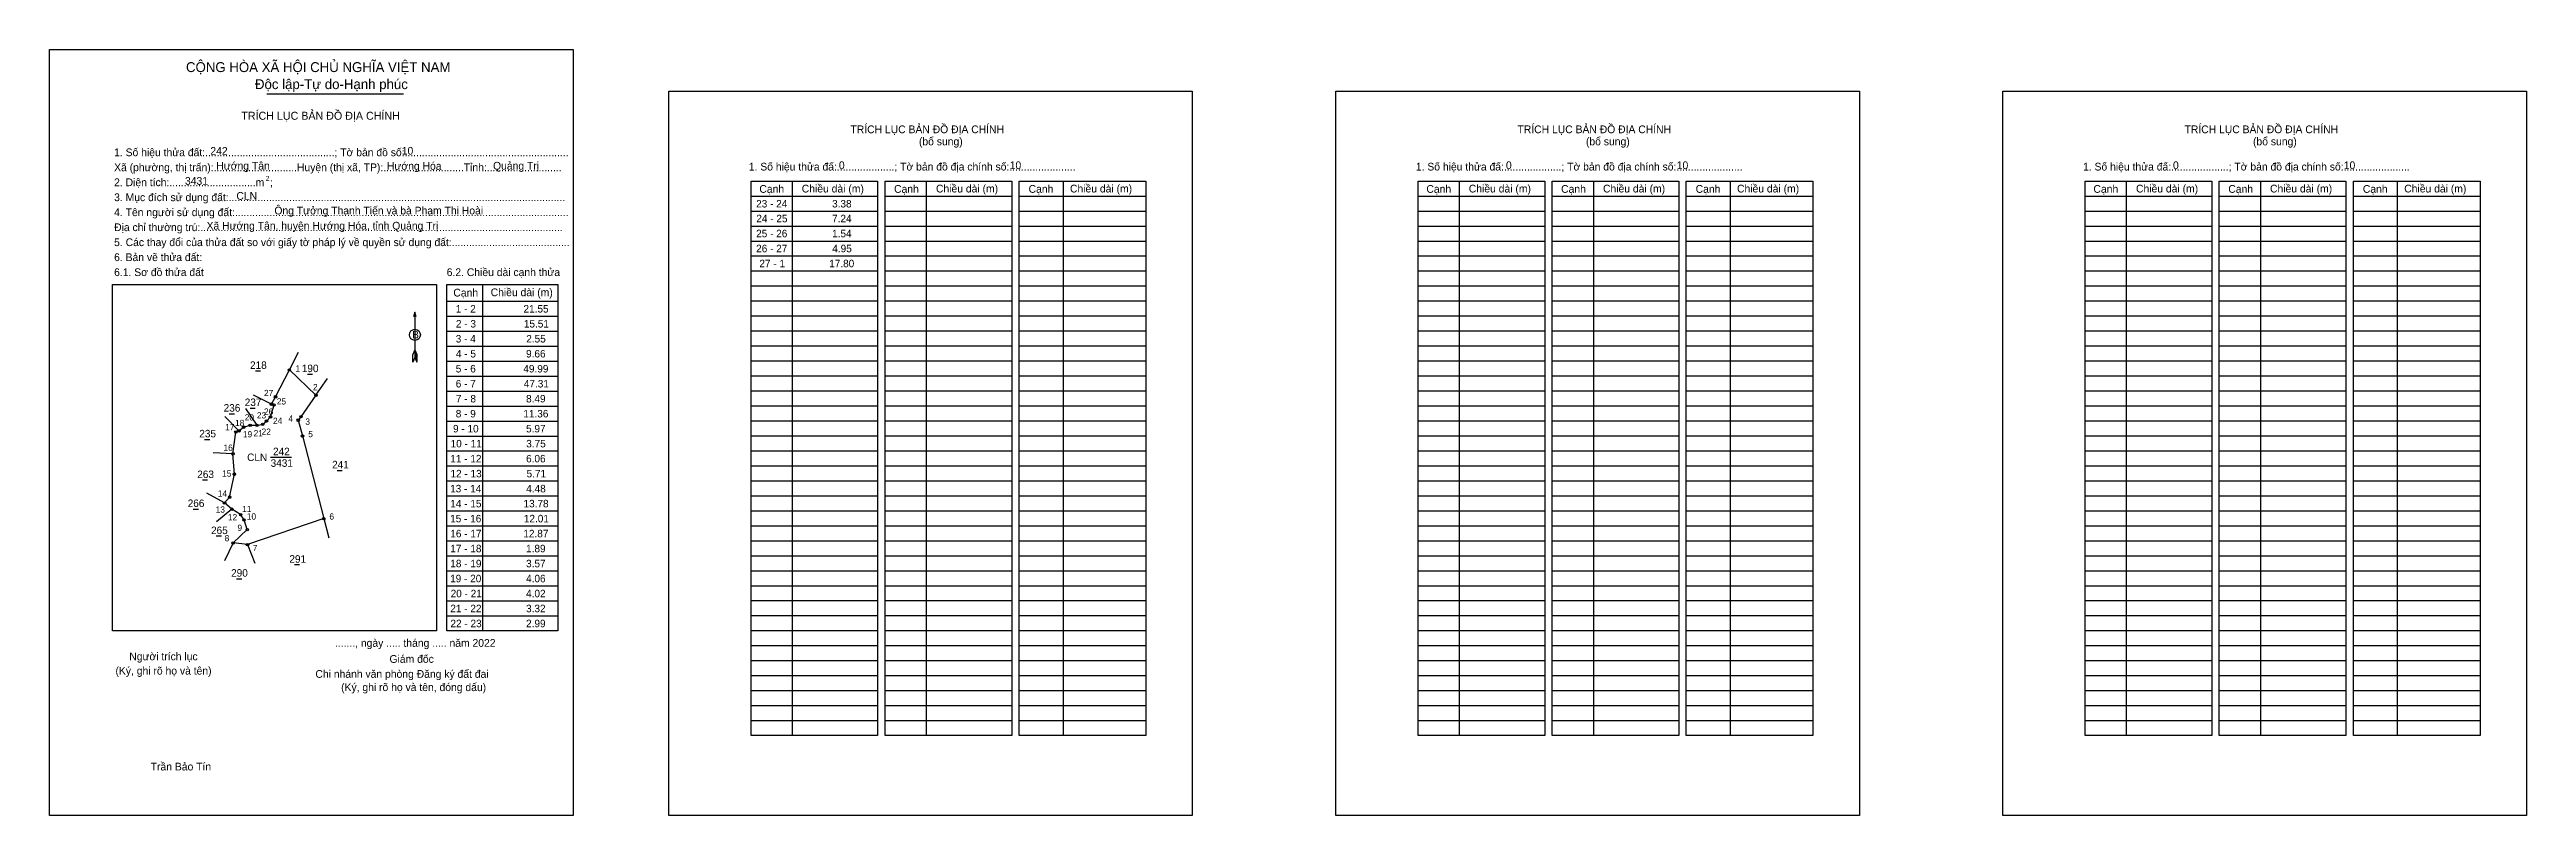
# Model space of a CAD drawing. Extents: x 547693 to 549148, y 1841970 to 1842420.
import ezdxf

# ---------------------------------------------------------------- set-up
doc = ezdxf.new("R2010")
doc.units = 0
for name, color, linetype in [('Level 1', 7, 'Continuous'), ('Level 10', 7, 'Continuous'), ('Level 11', 7, 'Continuous'), ('Level 13', 7, 'Continuous'), ('Level 2', 7, 'Continuous'), ('Level 27', 7, 'Continuous'), ('Level 36', 7, 'Continuous'), ('Level 52', 7, 'Continuous'), ('Level 6', 7, 'Continuous'), ('Level 9', 7, 'Continuous')]:
    doc.layers.add(name, color=color, linetype=linetype)

msp = doc.modelspace()

# ---------------------------------------------------------------- linework, layer by layer
at = {"layer": 'Level 1'}
for p, q in [((547693.5, 1842419.8), (547693.5, 1842419.8)), ((548057.1, 1842395.3), (548057.1, 1842395.3)), ((548129.6, 1842342.5), (548129.6, 1842017)), ((548208.3, 1842342.5), (548208.3, 1842017)), ((548288.6, 1842342.5), (548288.6, 1842017)), ((548521.3, 1842342.5), (548521.3, 1842017)), ((548600.1, 1842342.5), (548600.1, 1842017)), ((548680.3, 1842342.5), (548680.3, 1842017)), ((548913, 1842342.5), (548913, 1842017)), ((548991.8, 1842342.5), (548991.8, 1842017)), ((549072, 1842342.5), (549072, 1842017)), ((548105.4, 1842333.7), (548179.7, 1842333.7)), ((548105.4, 1842324.9), (548179.7, 1842324.9)), ((548184.1, 1842333.7), (548258.5, 1842333.7)), ((548184.1, 1842324.9), (548258.5, 1842324.9)), ((548262.9, 1842333.7), (548337.3, 1842333.7)), ((548262.9, 1842324.9), (548337.3, 1842324.9)), ((548497.1, 1842333.7), (548571.5, 1842333.7)), ((548497.1, 1842324.9), (548571.5, 1842324.9)), ((548575.9, 1842333.7), (548650.2, 1842333.7)), ((548575.9, 1842324.9), (548650.2, 1842324.9)), ((548654.6, 1842333.7), (548729, 1842333.7)), ((548654.6, 1842324.9), (548729, 1842324.9)), ((548888.8, 1842333.7), (548963.2, 1842333.7)), ((548888.8, 1842324.9), (548963.2, 1842324.9)), ((548967.6, 1842333.7), (549041.9, 1842333.7)), ((548967.6, 1842324.9), (549041.9, 1842324.9)), ((549046.4, 1842333.7), (549120.7, 1842333.7)), ((549046.4, 1842324.9), (549120.7, 1842324.9)), ((548105.4, 1842316.2), (548179.7, 1842316.2)), ((548184.1, 1842316.2), (548258.5, 1842316.2)), ((548262.9, 1842316.2), (548337.3, 1842316.2)), ((548497.1, 1842316.2), (548571.5, 1842316.2)), ((548575.9, 1842316.2), (548650.2, 1842316.2)), ((548654.6, 1842316.2), (548729, 1842316.2)), ((548888.8, 1842316.2), (548963.2, 1842316.2)), ((548967.6, 1842316.2), (549041.9, 1842316.2)), ((549046.4, 1842316.2), (549120.7, 1842316.2)), ((548105.4, 1842307.4), (548179.7, 1842307.4)), ((548105.4, 1842298.6), (548179.7, 1842298.6)), ((548184.1, 1842307.4), (548258.5, 1842307.4)), ((548184.1, 1842298.6), (548258.5, 1842298.6)), ((548262.9, 1842307.4), (548337.3, 1842307.4)), ((548262.9, 1842298.6), (548337.3, 1842298.6)), ((548497.1, 1842307.4), (548571.5, 1842307.4)), ((548497.1, 1842298.6), (548571.5, 1842298.6)), ((548575.9, 1842307.4), (548650.2, 1842307.4)), ((548575.9, 1842298.6), (548650.2, 1842298.6)), ((548654.6, 1842307.4), (548729, 1842307.4)), ((548654.6, 1842298.6), (548729, 1842298.6)), ((548888.8, 1842307.4), (548963.2, 1842307.4)), ((548888.8, 1842298.6), (548963.2, 1842298.6)), ((548967.6, 1842307.4), (549041.9, 1842307.4)), ((548967.6, 1842298.6), (549041.9, 1842298.6)), ((549046.4, 1842307.4), (549120.7, 1842307.4)), ((549046.4, 1842298.6), (549120.7, 1842298.6)), ((547730.5, 1842281.9), (547730.5, 1842281.9)), ((547947.8, 1842281.9), (547947.8, 1842078.5)), ((548105.4, 1842289.8), (548179.7, 1842289.8)), ((548105.4, 1842281), (548179.7, 1842281)), ((548184.1, 1842289.8), (548258.5, 1842289.8)), ((548184.1, 1842281), (548258.5, 1842281)), ((548262.9, 1842289.8), (548337.3, 1842289.8)), ((548262.9, 1842281), (548337.3, 1842281)), ((548497.1, 1842289.8), (548571.5, 1842289.8)), ((548497.1, 1842281), (548571.5, 1842281)), ((548575.9, 1842289.8), (548650.2, 1842289.8)), ((548575.9, 1842281), (548650.2, 1842281)), ((548654.6, 1842289.8), (548729, 1842289.8)), ((548654.6, 1842281), (548729, 1842281)), ((548888.8, 1842289.8), (548963.2, 1842289.8)), ((548888.8, 1842281), (548963.2, 1842281)), ((548967.6, 1842289.8), (549041.9, 1842289.8)), ((548967.6, 1842281), (549041.9, 1842281)), ((549046.4, 1842289.8), (549120.7, 1842289.8)), ((549046.4, 1842281), (549120.7, 1842281)), ((547908, 1842265.6), (547908, 1842239)), ((547926.7, 1842272), (547991.9, 1842272)), ((548105.4, 1842272.2), (548179.7, 1842272.2)), ((548184.1, 1842272.2), (548258.5, 1842272.2)), ((548262.9, 1842272.2), (548337.3, 1842272.2)), ((548497.1, 1842272.2), (548571.5, 1842272.2)), ((548575.9, 1842272.2), (548650.2, 1842272.2)), ((548654.6, 1842272.2), (548729, 1842272.2)), ((548888.8, 1842272.2), (548963.2, 1842272.2)), ((548967.6, 1842272.2), (549041.9, 1842272.2)), ((549046.4, 1842272.2), (549120.7, 1842272.2)), ((547926.7, 1842263.2), (547991.9, 1842263.2)), ((547926.7, 1842254.4), (547991.9, 1842254.4)), ((548105.4, 1842263.4), (548179.7, 1842263.4)), ((548105.4, 1842254.6), (548179.7, 1842254.6)), ((548184.1, 1842263.4), (548258.5, 1842263.4)), ((548184.1, 1842254.6), (548258.5, 1842254.6)), ((548262.9, 1842263.4), (548337.3, 1842263.4)), ((548262.9, 1842254.6), (548337.3, 1842254.6)), ((548497.1, 1842263.4), (548571.5, 1842263.4)), ((548497.1, 1842254.6), (548571.5, 1842254.6)), ((548575.9, 1842263.4), (548650.2, 1842263.4)), ((548575.9, 1842254.6), (548650.2, 1842254.6)), ((548654.6, 1842263.4), (548729, 1842263.4)), ((548654.6, 1842254.6), (548729, 1842254.6)), ((548888.8, 1842263.4), (548963.2, 1842263.4)), ((548888.8, 1842254.6), (548963.2, 1842254.6)), ((548967.6, 1842263.4), (549041.9, 1842263.4)), ((548967.6, 1842254.6), (549041.9, 1842254.6)), ((549046.4, 1842263.4), (549120.7, 1842263.4)), ((549046.4, 1842254.6), (549120.7, 1842254.6)), ((547906.8, 1842236.3), (547906.9, 1842240.7)), ((547908, 1842239), (547906.8, 1842236.3)), ((547908, 1842243.4), (547906.9, 1842240.7)), ((547908, 1842243.4), (547909.1, 1842240.7)), ((547908, 1842243), (547909.1, 1842240.3)), ((547908, 1842242.7), (547909.1, 1842239.9)), ((547908, 1842242.3), (547909.1, 1842239.5)), ((547908, 1842241.9), (547909.1, 1842239.1)), ((547908, 1842241.5), (547909.1, 1842238.7)), ((547908, 1842241.1), (547909.1, 1842238.3)), ((547908, 1842240.7), (547909.2, 1842238)), ((547908, 1842240.4), (547909.2, 1842237.6)), ((547908, 1842240), (547909.2, 1842237.2)), ((547908, 1842239.6), (547909.2, 1842236.8)), ((547908, 1842239), (547909.2, 1842236.3)), ((547909.2, 1842236.3), (547909.1, 1842240.7)), ((547926.7, 1842245.6), (547991.9, 1842245.6)), ((547926.7, 1842236.8), (547991.9, 1842236.8)), ((548105.4, 1842245.8), (548179.7, 1842245.8)), ((548105.4, 1842237), (548179.7, 1842237)), ((548184.1, 1842245.8), (548258.5, 1842245.8)), ((548184.1, 1842237), (548258.5, 1842237)), ((548262.9, 1842245.8), (548337.3, 1842245.8)), ((548262.9, 1842237), (548337.3, 1842237)), ((548497.1, 1842245.8), (548571.5, 1842245.8)), ((548497.1, 1842237), (548571.5, 1842237)), ((548575.9, 1842245.8), (548650.2, 1842245.8)), ((548575.9, 1842237), (548650.2, 1842237)), ((548654.6, 1842245.8), (548729, 1842245.8)), ((548654.6, 1842237), (548729, 1842237)), ((548888.8, 1842245.8), (548963.2, 1842245.8)), ((548888.8, 1842237), (548963.2, 1842237)), ((548967.6, 1842245.8), (549041.9, 1842245.8)), ((548967.6, 1842237), (549041.9, 1842237)), ((549046.4, 1842245.8), (549120.7, 1842245.8)), ((549046.4, 1842237), (549120.7, 1842237)), ((547926.7, 1842228), (547991.9, 1842228)), ((548105.4, 1842228.2), (548179.7, 1842228.2)), ((548184.1, 1842228.2), (548258.5, 1842228.2)), ((548262.9, 1842228.2), (548337.3, 1842228.2)), ((548497.1, 1842228.2), (548571.5, 1842228.2)), ((548575.9, 1842228.2), (548650.2, 1842228.2)), ((548654.6, 1842228.2), (548729, 1842228.2)), ((548888.8, 1842228.2), (548963.2, 1842228.2)), ((548967.6, 1842228.2), (549041.9, 1842228.2)), ((549046.4, 1842228.2), (549120.7, 1842228.2)), ((547926.7, 1842219.2), (547991.9, 1842219.2)), ((547926.7, 1842210.4), (547991.9, 1842210.4)), ((548105.4, 1842219.4), (548179.7, 1842219.4)), ((548105.4, 1842210.6), (548179.7, 1842210.6)), ((548184.1, 1842219.4), (548258.5, 1842219.4)), ((548184.1, 1842210.6), (548258.5, 1842210.6)), ((548262.9, 1842219.4), (548337.3, 1842219.4)), ((548262.9, 1842210.6), (548337.3, 1842210.6)), ((548497.1, 1842219.4), (548571.5, 1842219.4)), ((548497.1, 1842210.6), (548571.5, 1842210.6)), ((548575.9, 1842219.4), (548650.2, 1842219.4)), ((548575.9, 1842210.6), (548650.2, 1842210.6)), ((548654.6, 1842219.4), (548729, 1842219.4)), ((548654.6, 1842210.6), (548729, 1842210.6)), ((548888.8, 1842219.4), (548963.2, 1842219.4)), ((548888.8, 1842210.6), (548963.2, 1842210.6)), ((548967.6, 1842219.4), (549041.9, 1842219.4)), ((548967.6, 1842210.6), (549041.9, 1842210.6)), ((549046.4, 1842219.4), (549120.7, 1842219.4)), ((549046.4, 1842210.6), (549120.7, 1842210.6)), ((547926.7, 1842201.6), (547991.9, 1842201.6)), ((547926.7, 1842192.8), (547991.9, 1842192.8)), ((548105.4, 1842201.8), (548179.7, 1842201.8)), ((548105.4, 1842193), (548179.7, 1842193)), ((548184.1, 1842201.8), (548258.5, 1842201.8)), ((548184.1, 1842193), (548258.5, 1842193)), ((548262.9, 1842201.8), (548337.3, 1842201.8)), ((548262.9, 1842193), (548337.3, 1842193)), ((548497.1, 1842201.8), (548571.5, 1842201.8)), ((548497.1, 1842193), (548571.5, 1842193)), ((548575.9, 1842201.8), (548650.2, 1842201.8)), ((548575.9, 1842193), (548650.2, 1842193)), ((548654.6, 1842201.8), (548729, 1842201.8)), ((548654.6, 1842193), (548729, 1842193)), ((548888.8, 1842201.8), (548963.2, 1842201.8)), ((548888.8, 1842193), (548963.2, 1842193)), ((548967.6, 1842201.8), (549041.9, 1842201.8)), ((548967.6, 1842193), (549041.9, 1842193)), ((549046.4, 1842201.8), (549120.7, 1842201.8)), ((549046.4, 1842193), (549120.7, 1842193)), ((547926.7, 1842184.1), (547991.9, 1842184.1)), ((548105.4, 1842184.2), (548179.7, 1842184.2)), ((548184.1, 1842184.2), (548258.5, 1842184.2)), ((548262.9, 1842184.2), (548337.3, 1842184.2)), ((548497.1, 1842184.2), (548571.5, 1842184.2)), ((548575.9, 1842184.2), (548650.2, 1842184.2)), ((548654.6, 1842184.2), (548729, 1842184.2)), ((548888.8, 1842184.2), (548963.2, 1842184.2)), ((548967.6, 1842184.2), (549041.9, 1842184.2)), ((549046.4, 1842184.2), (549120.7, 1842184.2)), ((547926.7, 1842175.3), (547991.9, 1842175.3)), ((547926.7, 1842166.5), (547991.9, 1842166.5)), ((548105.4, 1842175.4), (548179.7, 1842175.4)), ((548105.4, 1842166.6), (548179.7, 1842166.6)), ((548184.1, 1842175.4), (548258.5, 1842175.4)), ((548184.1, 1842166.6), (548258.5, 1842166.6)), ((548262.9, 1842175.4), (548337.3, 1842175.4)), ((548262.9, 1842166.6), (548337.3, 1842166.6)), ((548497.1, 1842175.4), (548571.5, 1842175.4)), ((548497.1, 1842166.6), (548571.5, 1842166.6)), ((548575.9, 1842175.4), (548650.2, 1842175.4)), ((548575.9, 1842166.6), (548650.2, 1842166.6)), ((548654.6, 1842175.4), (548729, 1842175.4)), ((548654.6, 1842166.6), (548729, 1842166.6)), ((548888.8, 1842175.4), (548963.2, 1842175.4)), ((548888.8, 1842166.6), (548963.2, 1842166.6)), ((548967.6, 1842175.4), (549041.9, 1842175.4)), ((548967.6, 1842166.6), (549041.9, 1842166.6)), ((549046.4, 1842175.4), (549120.7, 1842175.4)), ((549046.4, 1842166.6), (549120.7, 1842166.6)), ((547926.7, 1842157.7), (547991.9, 1842157.7)), ((547926.7, 1842148.9), (547991.9, 1842148.9)), ((548105.4, 1842157.8), (548179.7, 1842157.8)), ((548105.4, 1842149), (548179.7, 1842149)), ((548184.1, 1842157.8), (548258.5, 1842157.8)), ((548184.1, 1842149), (548258.5, 1842149)), ((548262.9, 1842157.8), (548337.3, 1842157.8)), ((548262.9, 1842149), (548337.3, 1842149)), ((548497.1, 1842157.8), (548571.5, 1842157.8)), ((548497.1, 1842149), (548571.5, 1842149)), ((548575.9, 1842157.8), (548650.2, 1842157.8)), ((548575.9, 1842149), (548650.2, 1842149)), ((548654.6, 1842157.8), (548729, 1842157.8)), ((548654.6, 1842149), (548729, 1842149)), ((548888.8, 1842157.8), (548963.2, 1842157.8)), ((548888.8, 1842149), (548963.2, 1842149)), ((548967.6, 1842157.8), (549041.9, 1842157.8)), ((548967.6, 1842149), (549041.9, 1842149)), ((549046.4, 1842157.8), (549120.7, 1842157.8)), ((549046.4, 1842149), (549120.7, 1842149)), ((547926.7, 1842140.1), (547991.9, 1842140.1)), ((548105.4, 1842140.2), (548179.7, 1842140.2)), ((548184.1, 1842140.2), (548258.5, 1842140.2)), ((548262.9, 1842140.2), (548337.3, 1842140.2)), ((548497.1, 1842140.2), (548571.5, 1842140.2)), ((548575.9, 1842140.2), (548650.2, 1842140.2)), ((548654.6, 1842140.2), (548729, 1842140.2)), ((548888.8, 1842140.2), (548963.2, 1842140.2)), ((548967.6, 1842140.2), (549041.9, 1842140.2)), ((549046.4, 1842140.2), (549120.7, 1842140.2)), ((547926.7, 1842131.3), (547991.9, 1842131.3)), ((547926.7, 1842122.5), (547991.9, 1842122.5)), ((548105.4, 1842131.4), (548179.7, 1842131.4)), ((548105.4, 1842122.6), (548179.7, 1842122.6)), ((548184.1, 1842131.4), (548258.5, 1842131.4)), ((548184.1, 1842122.6), (548258.5, 1842122.6)), ((548262.9, 1842131.4), (548337.3, 1842131.4)), ((548262.9, 1842122.6), (548337.3, 1842122.6)), ((548497.1, 1842131.4), (548571.5, 1842131.4)), ((548497.1, 1842122.6), (548571.5, 1842122.6)), ((548575.9, 1842131.4), (548650.2, 1842131.4)), ((548575.9, 1842122.6), (548650.2, 1842122.6)), ((548654.6, 1842131.4), (548729, 1842131.4)), ((548654.6, 1842122.6), (548729, 1842122.6)), ((548888.8, 1842131.4), (548963.2, 1842131.4)), ((548888.8, 1842122.6), (548963.2, 1842122.6)), ((548967.6, 1842131.4), (549041.9, 1842131.4)), ((548967.6, 1842122.6), (549041.9, 1842122.6)), ((549046.4, 1842131.4), (549120.7, 1842131.4)), ((549046.4, 1842122.6), (549120.7, 1842122.6)), ((547926.7, 1842113.7), (547991.9, 1842113.7)), ((547926.7, 1842104.9), (547991.9, 1842104.9)), ((548105.4, 1842113.8), (548179.7, 1842113.8)), ((548105.4, 1842105), (548179.7, 1842105)), ((548184.1, 1842113.8), (548258.5, 1842113.8)), ((548184.1, 1842105), (548258.5, 1842105)), ((548262.9, 1842113.8), (548337.3, 1842113.8)), ((548262.9, 1842105), (548337.3, 1842105)), ((548497.1, 1842113.8), (548571.5, 1842113.8)), ((548497.1, 1842105), (548571.5, 1842105)), ((548575.9, 1842113.8), (548650.2, 1842113.8)), ((548575.9, 1842105), (548650.2, 1842105)), ((548654.6, 1842113.8), (548729, 1842113.8)), ((548654.6, 1842105), (548729, 1842105)), ((548888.8, 1842113.8), (548963.2, 1842113.8)), ((548888.8, 1842105), (548963.2, 1842105)), ((548967.6, 1842113.8), (549041.9, 1842113.8)), ((548967.6, 1842105), (549041.9, 1842105)), ((549046.4, 1842113.8), (549120.7, 1842113.8)), ((549046.4, 1842105), (549120.7, 1842105)), ((547926.7, 1842096.1), (547991.9, 1842096.1)), ((548105.4, 1842096.2), (548179.7, 1842096.2)), ((548184.1, 1842096.2), (548258.5, 1842096.2)), ((548262.9, 1842096.2), (548337.3, 1842096.2)), ((548497.1, 1842096.2), (548571.5, 1842096.2)), ((548575.9, 1842096.2), (548650.2, 1842096.2)), ((548654.6, 1842096.2), (548729, 1842096.2)), ((548888.8, 1842096.2), (548963.2, 1842096.2)), ((548967.6, 1842096.2), (549041.9, 1842096.2)), ((549046.4, 1842096.2), (549120.7, 1842096.2)), ((547920.8, 1842078.5), (547920.8, 1842078.5)), ((547926.7, 1842087.3), (547991.9, 1842087.3)), ((548105.4, 1842087.4), (548179.7, 1842087.4)), ((548105.4, 1842078.6), (548179.7, 1842078.6)), ((548184.1, 1842087.4), (548258.5, 1842087.4)), ((548184.1, 1842078.6), (548258.5, 1842078.6)), ((548262.9, 1842087.4), (548337.3, 1842087.4)), ((548262.9, 1842078.6), (548337.3, 1842078.6)), ((548497.1, 1842087.4), (548571.5, 1842087.4)), ((548497.1, 1842078.6), (548571.5, 1842078.6)), ((548575.9, 1842087.4), (548650.2, 1842087.4)), ((548575.9, 1842078.6), (548650.2, 1842078.6)), ((548654.6, 1842087.4), (548729, 1842087.4)), ((548654.6, 1842078.6), (548729, 1842078.6)), ((548888.8, 1842087.4), (548963.2, 1842087.4)), ((548888.8, 1842078.6), (548963.2, 1842078.6)), ((548967.6, 1842087.4), (549041.9, 1842087.4)), ((548967.6, 1842078.6), (549041.9, 1842078.6)), ((549046.4, 1842087.4), (549120.7, 1842087.4)), ((549046.4, 1842078.6), (549120.7, 1842078.6)), ((548105.4, 1842069.8), (548179.7, 1842069.8)), ((548105.4, 1842061), (548179.7, 1842061)), ((548184.1, 1842069.8), (548258.5, 1842069.8)), ((548184.1, 1842061), (548258.5, 1842061)), ((548262.9, 1842069.8), (548337.3, 1842069.8)), ((548262.9, 1842061), (548337.3, 1842061)), ((548497.1, 1842069.8), (548571.5, 1842069.8)), ((548497.1, 1842061), (548571.5, 1842061)), ((548575.9, 1842069.8), (548650.2, 1842069.8)), ((548575.9, 1842061), (548650.2, 1842061)), ((548654.6, 1842069.8), (548729, 1842069.8)), ((548654.6, 1842061), (548729, 1842061)), ((548888.8, 1842069.8), (548963.2, 1842069.8)), ((548888.8, 1842061), (548963.2, 1842061)), ((548967.6, 1842069.8), (549041.9, 1842069.8)), ((548967.6, 1842061), (549041.9, 1842061)), ((549046.4, 1842069.8), (549120.7, 1842069.8)), ((549046.4, 1842061), (549120.7, 1842061)), ((548105.4, 1842052.2), (548179.7, 1842052.2)), ((548184.1, 1842052.2), (548258.5, 1842052.2)), ((548262.9, 1842052.2), (548337.3, 1842052.2)), ((548497.1, 1842052.2), (548571.5, 1842052.2)), ((548575.9, 1842052.2), (548650.2, 1842052.2)), ((548654.6, 1842052.2), (548729, 1842052.2)), ((548888.8, 1842052.2), (548963.2, 1842052.2)), ((548967.6, 1842052.2), (549041.9, 1842052.2)), ((549046.4, 1842052.2), (549120.7, 1842052.2)), ((548105.4, 1842043.4), (548179.7, 1842043.4)), ((548105.4, 1842034.6), (548179.7, 1842034.6)), ((548184.1, 1842043.4), (548258.5, 1842043.4)), ((548184.1, 1842034.6), (548258.5, 1842034.6)), ((548262.9, 1842043.4), (548337.3, 1842043.4)), ((548262.9, 1842034.6), (548337.3, 1842034.6)), ((548497.1, 1842043.4), (548571.5, 1842043.4)), ((548497.1, 1842034.6), (548571.5, 1842034.6)), ((548575.9, 1842043.4), (548650.2, 1842043.4)), ((548575.9, 1842034.6), (548650.2, 1842034.6)), ((548654.6, 1842043.4), (548729, 1842043.4)), ((548654.6, 1842034.6), (548729, 1842034.6)), ((548888.8, 1842043.4), (548963.2, 1842043.4)), ((548888.8, 1842034.6), (548963.2, 1842034.6)), ((548967.6, 1842043.4), (549041.9, 1842043.4)), ((548967.6, 1842034.6), (549041.9, 1842034.6)), ((549046.4, 1842043.4), (549120.7, 1842043.4)), ((549046.4, 1842034.6), (549120.7, 1842034.6)), ((548105.4, 1842025.8), (548179.7, 1842025.8)), ((548184.1, 1842025.8), (548258.5, 1842025.8)), ((548262.9, 1842025.8), (548337.3, 1842025.8)), ((548497.1, 1842025.8), (548571.5, 1842025.8)), ((548575.9, 1842025.8), (548650.2, 1842025.8)), ((548654.6, 1842025.8), (548729, 1842025.8)), ((548888.8, 1842025.8), (548963.2, 1842025.8)), ((548967.6, 1842025.8), (549041.9, 1842025.8)), ((549046.4, 1842025.8), (549120.7, 1842025.8)), ((548000.9, 1841970.1), (548000.9, 1841970.1)), ((548364.5, 1841970.1), (548364.5, 1841970.1))]:
    msp.add_line(p, q, dxfattribs=at)
for points in [[(548105.4, 1842342.5), (548179.7, 1842342.5), (548179.7, 1842017), (548105.4, 1842017)], [(548184.1, 1842342.5), (548258.5, 1842342.5), (548258.5, 1842017), (548184.1, 1842017)], [(548262.9, 1842342.5), (548337.3, 1842342.5), (548337.3, 1842017), (548262.9, 1842017)], [(548497.1, 1842342.5), (548571.5, 1842342.5), (548571.5, 1842017), (548497.1, 1842017)], [(548575.9, 1842342.5), (548650.2, 1842342.5), (548650.2, 1842017), (548575.9, 1842017)], [(548654.6, 1842342.5), (548729, 1842342.5), (548729, 1842017), (548654.6, 1842017)], [(548888.8, 1842342.5), (548963.2, 1842342.5), (548963.2, 1842017), (548888.8, 1842017)], [(548967.6, 1842342.5), (549041.9, 1842342.5), (549041.9, 1842017), (548967.6, 1842017)], [(549046.4, 1842342.5), (549120.7, 1842342.5), (549120.7, 1842017), (549046.4, 1842017)], [(547730.5, 1842281.9), (547920.8, 1842281.9), (547920.8, 1842078.5), (547730.5, 1842078.5)], [(547926.7, 1842281.9), (547991.9, 1842281.9), (547991.9, 1842078.5), (547926.7, 1842078.5)]]:
    msp.add_lwpolyline(points, close=True, dxfattribs=at)
msp.add_lwpolyline([(547908.8, 1842262.8), (547908, 1842265.6), (547907.2, 1842262.8)], dxfattribs=at)
msp.add_circle((547908, 1842252.3), 3.25, dxfattribs=at)
at = {"layer": 'Level 10'}
msp.add_lwpolyline([(547854.5, 1842144.4), (547809.7, 1842129.1), (547801.3, 1842130.1), (547809.6, 1842137.9), (547807.7, 1842143.6), (547805.7, 1842146.7), (547800.6, 1842149.9), (547796.2, 1842153.6), (547799.2, 1842157), (547802, 1842170.5), (547801.2, 1842182.4), (547802.9, 1842195.2), (547804.7, 1842195.9), (547807.4, 1842198.1), (547811.3, 1842199.2), (547815.3, 1842199.2), (547818.6, 1842199.7), (547820.9, 1842201.7), (547823.2, 1842204.1), (547825.3, 1842211.1), (547823.8, 1842211.6), (547826.2, 1842215.9), (547834.3, 1842231.7), (547849.9, 1842216.9), (547841.1, 1842204.2), (547839.5, 1842202.2), (547842, 1842192.9)], close=True, dxfattribs=at)
at = {"layer": 'Level 11'}
for centre in [(547834.3, 1842231.7), (547823.8, 1842211.6), (547825.3, 1842211.1), (547826.2, 1842215.9), (547849.9, 1842216.9), (547802.9, 1842195.2), (547804.7, 1842195.9), (547807.4, 1842198.1), (547811.3, 1842199.2), (547815.3, 1842199.2), (547818.6, 1842199.7), (547820.9, 1842201.7), (547823.2, 1842204.1), (547839.5, 1842202.2), (547841.1, 1842204.2), (547842, 1842192.9), (547801.2, 1842182.4), (547802, 1842170.5), (547796.2, 1842153.6), (547799.2, 1842157), (547800.6, 1842149.9), (547805.7, 1842146.7), (547807.7, 1842143.6), (547809.6, 1842137.9), (547854.5, 1842144.4), (547854.5, 1842144.4), (547801.3, 1842130.1), (547809.7, 1842129.1)]:
    msp.add_circle(centre, 0.733, dxfattribs=at)
at = {"layer": 'Level 13'}
msp.add_line((547821, 1842393.8), (547901.3, 1842393.8), dxfattribs=at)
at = {"layer": 'Level 2'}
for points in [[(547693.5, 1842419.8), (548000.9, 1842419.8), (548000.9, 1841970.1), (547693.5, 1841970.1)], [(548057.1, 1842395.3), (548364.5, 1842395.3), (548364.5, 1841970.1), (548057.1, 1841970.1)], [(548448.8, 1842395.3), (548756.3, 1842395.3), (548756.3, 1841970.1), (548448.8, 1841970.1)], [(548840.5, 1842395.3), (549148, 1842395.3), (549148, 1841970.1), (548840.5, 1841970.1)]]:
    msp.add_lwpolyline(points, close=True, dxfattribs=at)
at = {"layer": 'Level 27'}
for p, q in [((547834.3, 1842231.7), (547839.6, 1842242.2)), ((547849.9, 1842216.9), (547856.6, 1842226.6)), ((547815.3, 1842199.2), (547808.8, 1842209)), ((547823.8, 1842211.6), (547813.3, 1842216.8)), ((547804.7, 1842195.9), (547796.5, 1842204.3)), ((547801.2, 1842182.4), (547789.5, 1842183)), ((547796.2, 1842153.6), (547785.9, 1842159.3)), ((547800.6, 1842149.9), (547791.5, 1842142.5)), ((547854.5, 1842144.4), (547857.4, 1842133.1)), ((547801.3, 1842130.1), (547796.2, 1842119.6)), ((547809.7, 1842129.1), (547814.1, 1842118.2))]:
    msp.add_line(p, q, dxfattribs=at)
at = {"layer": 'Level 9'}
for p, q in [((547814.4, 1842231.2), (547817.4, 1842231.2)), ((547844.9, 1842229.2), (547847.9, 1842229.2)), ((547811.3, 1842209.3), (547814.3, 1842209.3)), ((547799, 1842206), (547802, 1842206)), ((547784.5, 1842190.9), (547787.6, 1842190.9)), ((547823.3, 1842180.4), (547835.5, 1842180.4)), ((547783.3, 1842167.1), (547786.3, 1842167.1)), ((547862.4, 1842172.7), (547865.4, 1842172.7)), ((547777.9, 1842150), (547780.9, 1842150)), ((547791.4, 1842134.2), (547794.5, 1842134.2)), ((547803.3, 1842109.1), (547806.3, 1842109.1)), ((547837.3, 1842117.4), (547840.3, 1842117.4))]:
    msp.add_line(p, q, dxfattribs=at)

# ---------------------------------------------------------------- texts
at = {"layer": 'Level 1'}
for s, height, p in [('TRÍCH LỤC BẢN ĐỒ ĐỊA CHÍNH', 4.692, (547806.1, 1842378.6)), ('TRÍCH LỤC BẢN ĐỒ ĐỊA CHÍNH', 4.545, (548163.8, 1842370.7)), ('(bổ sung)', 4.55, (548204, 1842363.6)), ('TRÍCH LỤC BẢN ĐỒ ĐỊA CHÍNH', 4.545, (548555.5, 1842370.7)), ('(bổ sung)', 4.55, (548595.7, 1842363.6)), ('TRÍCH LỤC BẢN ĐỒ ĐỊA CHÍNH', 4.545, (548947.2, 1842370.7)), ('(bổ sung)', 4.55, (548987.4, 1842363.6)), ('Xã (phường, thị trấn):.............................Huyện (thị xã, TP):............................Tỉnh:..........................', 4.5455, (547731.4, 1842348.4)), ('1. Số hiệu thửa đất:.............................................; Tờ bản đồ số:.........................................................', 4.5455, (547731.4, 1842357.2)), ('1. Số hiệu thửa đấ:....................; Tờ bản đồ địa chính số:.......................', 4.545, (548104.1, 1842348.8)), ('1. Số hiệu thửa đấ:....................; Tờ bản đồ địa chính số:.......................', 4.545, (548495.8, 1842348.8)), ('1. Số hiệu thửa đấ:....................; Tờ bản đồ địa chính số:.......................', 4.545, (548887.6, 1842348.8)), ('2. Diện tích:..............................m  ;', 4.545, (547731.4, 1842339.6)), ('2', 2.93, (547820.4, 1842342.7)), ('Cạnh', 4.55, (548110.3, 1842335.7)), ('Chiều dài (m)', 4.545, (548135.2, 1842335.9)), ('Cạnh', 4.55, (548189.4, 1842335.7)), ('Chiều dài (m)', 4.545, (548214, 1842335.9)), ('Cạnh', 4.55, (548268.4, 1842335.7)), ('Chiều dài (m)', 4.545, (548292.7, 1842335.9)), ('Cạnh', 4.55, (548502, 1842335.7)), ('Chiều dài (m)', 4.545, (548526.9, 1842335.9)), ('Cạnh', 4.55, (548581.1, 1842335.7)), ('Chiều dài (m)', 4.545, (548605.7, 1842335.9)), ('Cạnh', 4.55, (548660.1, 1842335.7)), ('Chiều dài (m)', 4.545, (548684.4, 1842335.9)), ('Cạnh', 4.55, (548893.7, 1842335.7)), ('Chiều dài (m)', 4.545, (548918.7, 1842335.9)), ('Cạnh', 4.55, (548972.9, 1842335.7)), ('Chiều dài (m)', 4.545, (548997.4, 1842335.9)), ('Cạnh', 4.55, (549051.9, 1842335.7)), ('Chiều dài (m)', 4.545, (549076.2, 1842335.9)), ('4. Tên người sử dụng đất:....................................................................................................................', 4.5455, (547731.4, 1842322)), ('3. Mục đích sử dụng đất:.....................................................................................................................', 4.5455, (547731.4, 1842330.8)), ('Địa chỉ thường trú:..............................................................................................................................', 4.5455, (547731.4, 1842313.2)), ('5. Các thay đổi của thửa đất so với giấy tờ pháp lý về quyền sử dụng đất:.........................................', 4.5455, (547731.4, 1842304.4)), ('6. Bản vẽ thửa đất:', 4.545, (547731.4, 1842295.6)), ('6.1. Sơ đồ thửa đất', 4.545, (547731.4, 1842286.8)), ('6.2. Chiều dài cạnh thửa', 4.545, (547926.7, 1842286.8)), ('Cạnh', 4.55, (547930.6, 1842274.8)), ('Chiều dài (m)', 4.545, (547952.5, 1842275)), ('B', 4.4, (547906.4, 1842250.2)), ('Người trích lục', 4.545, (547740.3, 1842061.2)), ('......., ngày ..... tháng ..... năm 2022', 4.545, (547861.1, 1842069.1)), ('Giám đốc', 4.55, (547893.1, 1842059.7)), ('(Ký, ghi rõ họ và tên)', 4.545, (547732.2, 1842052.8)), ('Chi nhánh văn phòng Đăng ký đất đai', 4.545, (547849.6, 1842050.9)), ('(Ký, ghi rõ họ và tên, đóng dấu)', 4.545, (547864.7, 1842043.1)), ('Trần Bảo Tín', 4.545, (547752.9, 1841996.5))]:
    msp.add_text(s, height=height, dxfattribs=at).set_placement(p)
at = {"layer": 'Level 13'}
for s, height, p in [('CỘNG HÒA XÃ HỘI CHỦ NGHĨA VIỆT NAM', 5.806, (547773.6, 1842406.6)), ('Độc lập-Tự do-Hạnh phúc', 5.806, (547814.1, 1842396.6)), ('CLN', 4.4, (547809.5, 1842178.2)), ('3431', 4.4, (547823.3, 1842174.8)), ('242', 4.4, (547824.7, 1842181.6))]:
    msp.add_text(s, height=height, dxfattribs=at).set_placement(p)
at = {"layer": 'Level 36'}
for s, p in [('218', (547811.2, 1842232.3)), ('190', (547841.6, 1842230.4)), ('236', (547795.7, 1842207.2)), ('237', (547808.1, 1842210.5)), ('235', (547781.4, 1842192.1)), ('241', (547859.4, 1842173.9)), ('263', (547780.2, 1842168.2)), ('266', (547774.6, 1842151.2)), ('265', (547788.3, 1842135.3)), ('291', (547834.3, 1842118.5)), ('290', (547800.1, 1842110.3))]:
    msp.add_text(s, height=4.4, dxfattribs=at).set_placement(p)
at = {"layer": 'Level 52'}
for s, p in [('23 - 24', (548108.4, 1842327.1)), ('24 - 25', (548108.5, 1842318.4)), ('3.38', (548153, 1842327.1)), ('7.24', (548153, 1842318.4)), ('25 - 26', (548108.4, 1842309.6)), ('1.54', (548153, 1842309.6)), ('26 - 27', (548108.4, 1842300.8)), ('27 - 1', (548110.3, 1842292)), ('17.80', (548151.3, 1842292)), ('4.95', (548153.1, 1842300.8)), ('1 - 2', (547932, 1842265.4)), ('21.55', (547971.8, 1842265.4)), ('3 - 4', (547932, 1842247.8)), ('2 - 3', (547932.1, 1842256.6)), ('15.51', (547972, 1842256.6)), ('2.55', (547973.4, 1842247.8)), ('4 - 5', (547932.1, 1842239)), ('9.66', (547973.3, 1842239)), ('5 - 6', (547932, 1842230.2)), ('6 - 7', (547932, 1842221.4)), ('49.99', (547971.7, 1842230.2)), ('47.31', (547972, 1842221.4)), ('8 - 9', (547932, 1842203.8)), ('7 - 8', (547932.1, 1842212.6)), ('11.36', (547971.7, 1842203.8)), ('8.49', (547973.3, 1842212.6)), ('9 - 10', (547930.4, 1842195)), ('5.97', (547973.3, 1842195)), ('11 - 12', (547928.8, 1842177.4)), ('10 - 11', (547929, 1842186.2)), ('3.75', (547973.4, 1842186.2)), ('6.06', (547973.3, 1842177.4)), ('13 - 14', (547928.7, 1842159.8)), ('12 - 13', (547928.9, 1842168.6)), ('4.48', (547973.4, 1842159.8)), ('5.71', (547973.6, 1842168.6)), ('14 - 15', (547928.8, 1842151)), ('13.78', (547971.8, 1842151)), ('15 - 16', (547928.7, 1842142.2)), ('16 - 17', (547928.8, 1842133.4)), ('12.87', (547971.7, 1842133.4)), ('12.01', (547972, 1842142.2)), ('18 - 19', (547928.8, 1842115.8)), ('17 - 18', (547928.8, 1842124.6)), ('3.57', (547973.3, 1842115.8)), ('1.89', (547973.3, 1842124.6)), ('19 - 20', (547928.7, 1842107)), ('4.06', (547973.3, 1842107)), ('21 - 22', (547928.8, 1842089.4)), ('20 - 21', (547929, 1842098.2)), ('4.02', (547973.3, 1842098.2)), ('3.32', (547973.3, 1842089.4)), ('22 - 23', (547928.9, 1842080.6)), ('2.99', (547973.3, 1842080.6))]:
    msp.add_text(s, height=4.4, dxfattribs=at).set_placement(p)
at = {"layer": 'Level 6'}
for s, height, p in [('242', 4.55, (547787.9, 1842358)), ('Hướng Tân', 4.55, (547791.4, 1842349.3)), ('Hướng Hóa', 4.55, (547891.6, 1842349.2)), ('10', 4.55, (547900.3, 1842358.1)), ('Quảng Trị', 4.55, (547953.9, 1842349.3)), ('0', 4.55, (548157, 1842349.6)), ('10', 4.55, (548257.3, 1842349.6)), ('0', 4.55, (548548.7, 1842349.6)), ('10', 4.55, (548649, 1842349.6)), ('0', 4.55, (548940.4, 1842349.6)), ('10', 4.55, (549040.7, 1842349.6)), ('3431', 4.55, (547773, 1842340.4)), ('CLN', 4.55, (547803.2, 1842331.6)), ('Ông Tưởng Thanh Tiến và bà Phạm Thị Hoài', 4.545, (547825.5, 1842323)), ('Xã Hướng Tân, huyện Hướng Hóa, tỉnh Quảng Trị', 4.545, (547785.7, 1842314.1))]:
    msp.add_text(s, height=height, dxfattribs=at).set_placement(p)
at = {"layer": 'Level 9'}
for s, p in [('1', (547837.9, 1842230.7)), ('2', (547848.2, 1842219.8)), ('23', (547815.2, 1842203.2)), ('27', (547819.4, 1842216.3)), ('26', (547819.4, 1842205.4)), ('25', (547826.9, 1842211.4)), ('17', (547796.6, 1842196.3)), ('18', (547802.4, 1842198.7)), ('19', (547807, 1842192.1)), ('20', (547808.1, 1842202)), ('21', (547813.3, 1842192.7)), ('22', (547818, 1842193.6)), ('24', (547824.7, 1842200)), ('4', (547833.7, 1842201.3)), ('3', (547843.7, 1842199.5)), ('5', (547845.4, 1842192.2)), ('16', (547795.6, 1842184.2)), ('15', (547794.8, 1842169)), ('13', (547791, 1842147.9)), ('14', (547792.3, 1842157.3)), ('11', (547806.6, 1842148.2)), ('8', (547796.3, 1842131.1)), ('12', (547798.2, 1842143.4)), ('9', (547803.8, 1842137.2)), ('10', (547809.3, 1842143.8)), ('6', (547857.8, 1842143.8)), ('7', (547812.8, 1842125.3))]:
    msp.add_text(s, height=3.67, dxfattribs=at).set_placement(p)

doc.saveas('drawing.dxf')
